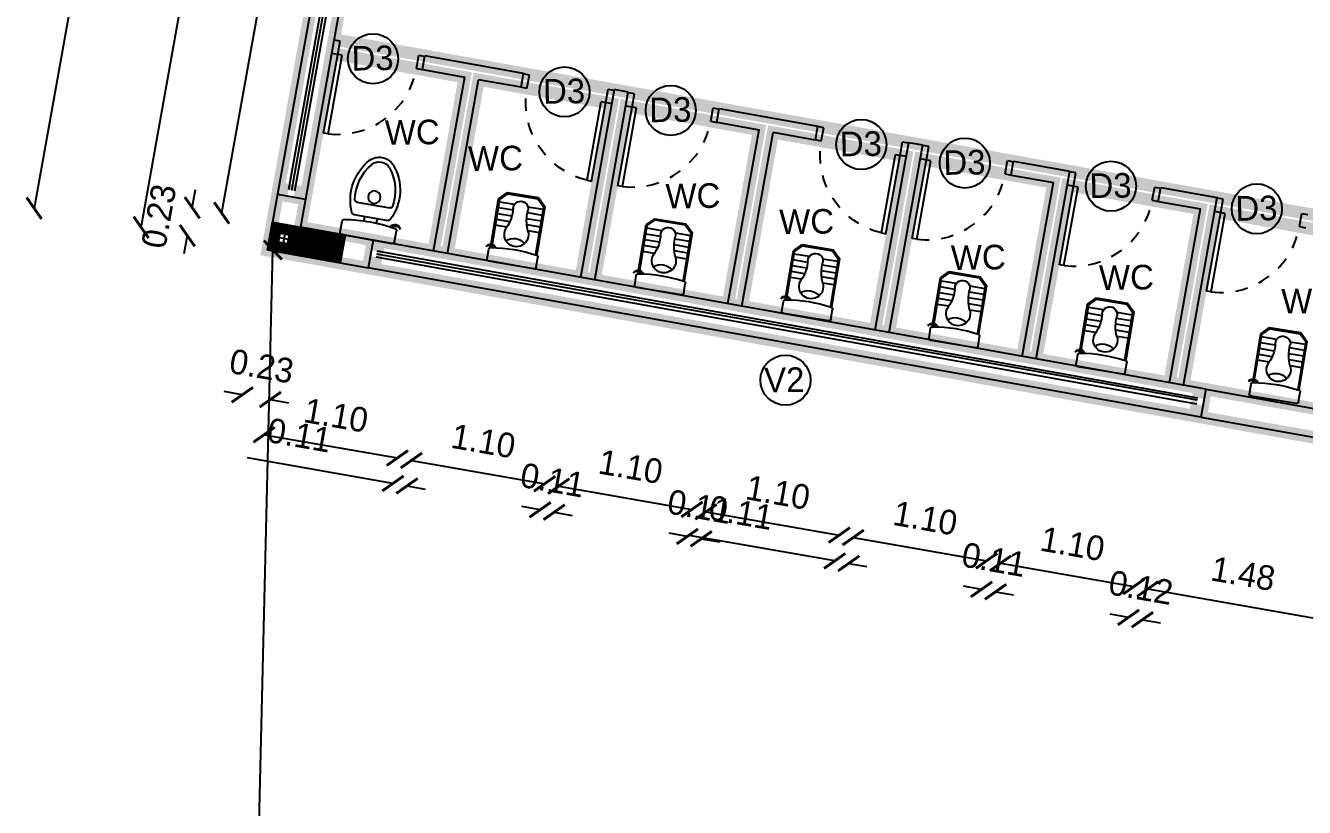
# Model space of a CAD drawing. Header units: metres. Extents: x 6101839 to 6102590, y -6659932 to -6659648.
# Drawn here: x 6102196.4 to 6102206.79, y -6659681.84 to -6659675.48 of the extents above; entities that cross this region are included whole.
import ezdxf

# ---------------------------------------------------------------- set-up
doc = ezdxf.new("R2010")
doc.units = ezdxf.units.M
doc.header["$LTSCALE"] = 500
doc.header["$MEASUREMENT"] = 0
doc.linetypes.add('DASHED2', pattern=[0.375, 0.25, -0.125])
doc.linetypes.add('HIDDEN', pattern=[0.375, 0.25, -0.125])
doc.layers.get('0').update_dxf_attribs({"linetype": 'CONTINUOUS'})
doc.layers.get('Defpoints').update_dxf_attribs({"linetype": 'CONTINUOUS'})
for name, color, linetype in [('above', 250, 'DASHED2'), ('Bldg', 44, 'CONTINUOUS'), ('BLK_1_FLR_1_BLT_UP_AREA', 26, 'CONTINUOUS'), ('BLK_1_FLR_1_SP_WC', 233, 'CONTINUOUS'), ('BLK_1_FLR_1_URINAL', 235, 'CONTINUOUS'), ('BLK_1_FLR_1_WATER_CLOSET', 213, 'CONTINUOUS'), ('BLK_1_LVL_1_BLDG_FOOT_PRINT', 1, 'CONTINUOUS'), ('COL', 2, 'CONTINUOUS'), ('DOORTEXT', 13, 'CONTINUOUS'), ('ED', 30, 'CONTINUOUS'), ('FURN', 156, 'CONTINUOUS'), ('FURN1', 252, 'CONTINUOUS'), ('FURNITURE', 252, 'CONTINUOUS'), ('HATCH', 15, 'CONTINUOUS'), ('norms', 4, 'CONTINUOUS'), ('TEXT', 4, 'CONTINUOUS'), ('TOILET', 8, 'CONTINUOUS'), ('W-SCH', 205, 'CONTINUOUS'), ('WALL TILE', 251, 'CONTINUOUS'), ('wall1', 125, 'CONTINUOUS'), ('WINDOWS', 252, 'CONTINUOUS')]:
    doc.layers.add(name, color=color, linetype=linetype)
doc.styles.add('RM', font='GOTHIC.TTF')
doc.styles.add('S2', font='GOTHIC.TTF')
doc.styles.add('USA TEXT', font='GOTHIC.TTF')
doc.dimstyles.new('1-100-ED', dxfattribs={"dimtxt": 0.2, "dimasz": 0.15, "dimexe": 0.18, "dimexo": 0.0625, "dimgap": 0.15, "dimtad": 1, "dimzin": 0, "dimdsep": 46, "dimtxsty": 'USA TEXT', "dimblk": 'ARCHTICK', "dimcen": 0.1, "dimse1": 1, "dimse2": 1, "dimclrd": 256, "dimclrt": 256, "dimadec": 0, "dimazin": 0, "dimtfac": 1, "dimtofl": 0, "dimtmove": 0, "dimatfit": 3, "dimldrblk": 'ARCHTICK', "dimfxl": 0.18, "dimtolj": 1, "dimtzin": 0, "dimarcsym": 0})

# ---------------------------------------------------------------- blocks, each defined once
blk = doc.blocks.new('PIO-DOOR 750')
at = {"layer": 'FURN1'}
for p, q in [((-110, -50), (-110, 0)), ((0, -50), (-110, -50)), ((0, -50), (0, 0)), ((-110, -700), (-110, -750)), ((0, -700), (-110, -700)), ((0, -663), (0, -750)), ((649, -663), (0, -663)), ((649, -700), (0, -700)), ((649, -663), (649, -700))]:
    blk.add_line(p, q, dxfattribs=at)
at = {"layer": 'FURN1', "linetype": 'HIDDEN', "ltscale": 0.5}
blk.add_arc((0, -700), 650, 3.3033, 90.0041, dxfattribs=at)
blk = doc.blocks.new('western closet')
at = {"layer": 'FURN1'}
for p, q in [((-223, 326), (-223, 239)), ((-204, 346), (207, 346)), ((226, 326), (226, 239)), ((-140, 167), (143, 167)), ((-50, 167), (-50, 205)), ((52, 167), (52, 205)), ((-132, 64), (139, 64))]:
    blk.add_line(p, q, dxfattribs=at)
blk.add_circle((0, 0), 51.1, dxfattribs=at)
for centre, radius, start, end in [((-204, 326), 19.2, 90, 180), ((207, 326), 19.2, 0, 90), ((-204, 239), 19.2, 180, 260.9535), ((1, 1530), 1326, 260.9535, 279.0465), ((209, 235), 46.9, 206.4939, 339.6192), ((219, 241), 40.7, 216.8012, 326.6625), ((207, 239), 19.2, 279.0465, 0), ((222, -14), 416, 155.874, 220.7704), ((-140, 148), 19.2, 90, 154.7899), ((-200, -23), 402, 319.2266, 26.511), ((143, 148), 19.2, 27.7076, 90), ((232, -10), 388, 171.2742, 220.0087), ((-132, 45), 19.2, 90, 170.7716), ((-210, -19), 374, 319.9991, 10.5384), ((139, 45), 19.2, 11.1661, 90), ((6, -195), 134, 222.6723, 317.3277), ((6, -195), 96.2, 222.6723, 317.3277)]:
    blk.add_arc(centre, radius, start, end, dxfattribs=at)
blk = doc.blocks.new('NEWCOL')
at = {"layer": 'HATCH'}
h = blk.add_hatch(dxfattribs=at)
h.set_pattern_fill('ANSI31', color=256, scale=3, angle=270, style=0)
h.set_pattern_definition([(315, (-629970.926, -258732.088), (6.73519209, 6.73519209), [])])
h.paths.add_polyline_path([(0, 115), (-115, 115), (-115, 0), (-37.5, 0), (-37.5, 37.5), (0, 37.5)])
h.paths.add_polyline_path([(115, 115), (0, 115), (0, 37.5), (37.5, 37.5), (37.5, 0), (115, 0)])
h.paths.add_polyline_path([(115, 0), (37.5, 0), (37.5, -37.5), (0, -37.5), (0, -485), (115, -485)])
h.paths.add_polyline_path([(0, -37.5), (-37.5, -37.5), (-37.5, 0), (-115, 0), (-115, -485), (0, -485)])
at = {"layer": 'COL'}
for p, q in [((0, -485), (0, 115)), ((-115, 0), (115, 0))]:
    blk.add_line(p, q, dxfattribs=at)
for points in [[(-115, -485), (115, -485), (115, 115), (-115, 115)], [(-37.5, -37.5), (37.5, -37.5), (37.5, 37.5), (-37.5, 37.5)]]:
    blk.add_lwpolyline(points, close=True, dxfattribs=at)
blk = doc.blocks.new('_ArchTick')
at = {"color": 0, "linetype": 'ByBlock', "const_width": 0.15}
blk.add_lwpolyline([(-0.5, -0.5), (0.5, 0.5)], dxfattribs=at)
blk = doc.blocks.new('*D917')
at = {"layer": 'Defpoints', "color": 0, "transparency": 16777216}
for p in [(6102199.925, -6659672.58), (6102197.994, -6659677.008), (6102199.096, -6659677.205)]:
    blk.add_point(p, dxfattribs=at)
at = {"layer": 'ED', "lineweight": -2, "transparency": 16777216}
blk.add_line((6102198.823, -6659672.383), (6102197.994, -6659677.008), dxfattribs=at)
at = {"layer": 'ED', "lineweight": -2, "transparency": 16777216, "xscale": 0.15, "yscale": 0.15, "zscale": 0.15}
for p, rotation in [((6102198.823, -6659672.383), 79.84496043941485), ((6102197.994, -6659677.008), 259.8449604394148)]:
    blk.add_blockref('_ArchTick', p, dxfattribs=dict(at, rotation=rotation))
at = {"layer": 'ED', "transparency": 16777216, "insert": (6102198.158, -6659674.651), "char_height": 0.2, "attachment_point": 5, "rotation": 79.845, "style": 'USA TEXT'}
blk.add_mtext('\\A1;4.70', dxfattribs=at)
blk = doc.blocks.new('*D918')
at = {"layer": 'Defpoints', "color": 0, "transparency": 16777216}
for p in [(6102197.715, -6659677.192), (6102199.096, -6659677.205), (6102199.056, -6659677.432)]:
    blk.add_point(p, dxfattribs=at)
at = {"layer": 'ED', "lineweight": -2, "transparency": 16777216}
for p, q in [((6102197.755, -6659676.965), (6102197.782, -6659676.818)), ((6102197.715, -6659677.192), (6102197.688, -6659677.339))]:
    blk.add_line(p, q, dxfattribs=at)
at = {"layer": 'ED', "lineweight": -2, "transparency": 16777216, "xscale": 0.15, "yscale": 0.15, "zscale": 0.15}
for p, rotation in [((6102197.755, -6659676.965), 259.8449604394148), ((6102197.715, -6659677.192), 79.84496043941483)]:
    blk.add_blockref('_ArchTick', p, dxfattribs=dict(at, rotation=rotation))
at = {"layer": 'ED', "transparency": 16777216, "insert": (6102197.484, -6659677.034), "char_height": 0.2, "attachment_point": 5, "rotation": 79.845, "style": 'USA TEXT'}
blk.add_mtext('\\A1;0.23', dxfattribs=at)
blk = doc.blocks.new('*D919')
at = {"layer": 'Defpoints', "color": 0, "transparency": 16777216}
for p in [(6102198.25, -6659672.047), (6102199.965, -6659672.354), (6102199.056, -6659677.432)]:
    blk.add_point(p, dxfattribs=at)
at = {"layer": 'ED', "lineweight": -2, "transparency": 16777216}
blk.add_line((6102197.34, -6659677.125), (6102198.25, -6659672.047), dxfattribs=at)
at = {"layer": 'ED', "lineweight": -2, "transparency": 16777216, "xscale": 0.15, "yscale": 0.15, "zscale": 0.15}
for p, rotation in [((6102198.25, -6659672.047), 79.84493554749908), ((6102197.34, -6659677.125), 259.8449355474991)]:
    blk.add_blockref('_ArchTick', p, dxfattribs=dict(at, rotation=rotation))
at = {"layer": 'ED', "transparency": 16777216, "insert": (6102197.544, -6659674.541), "char_height": 0.2, "attachment_point": 5, "rotation": 79.8449, "style": 'USA TEXT'}
blk.add_mtext('\\A1;5.16', dxfattribs=at)
blk = doc.blocks.new('*D921')
at = {"layer": 'Defpoints', "color": 0, "transparency": 16777216}
for p in [(6102203.533, -6659657.692), (6102196.47, -6659676.969), (6102199.968, -6659677.596)]:
    blk.add_point(p, dxfattribs=at)
at = {"layer": 'ED', "lineweight": -2, "transparency": 16777216}
blk.add_line((6102200.035, -6659657.066), (6102196.47, -6659676.969), dxfattribs=at)
at = {"layer": 'ED', "lineweight": -2, "transparency": 16777216, "xscale": 0.15, "yscale": 0.15, "zscale": 0.15}
for p, rotation in [((6102200.035, -6659657.066), 79.84726582525741), ((6102196.47, -6659676.969), 259.8472658252574)]:
    blk.add_blockref('_ArchTick', p, dxfattribs=dict(at, rotation=rotation))
at = {"layer": 'ED', "transparency": 16777216, "insert": (6102198.002, -6659666.972), "char_height": 0.2, "attachment_point": 5, "rotation": 79.8473, "style": 'USA TEXT'}
blk.add_mtext('\\A1;20.22', dxfattribs=at)
blk = doc.blocks.new('*D922')
at = {"layer": 'Defpoints', "color": 0, "transparency": 16777216}
for p in [(6102198.407, -6659677.082), (6102198.634, -6659677.122), (6102198.389, -6659678.525)]:
    blk.add_point(p, dxfattribs=at)
at = {"layer": 'ED', "lineweight": -2, "transparency": 16777216}
for p, q in [((6102198.162, -6659678.486), (6102198.015, -6659678.46)), ((6102198.389, -6659678.525), (6102198.536, -6659678.551))]:
    blk.add_line(p, q, dxfattribs=at)
at = {"layer": 'ED', "lineweight": -2, "transparency": 16777216, "xscale": 0.15, "yscale": 0.15, "zscale": 0.15}
for p, rotation in [((6102198.162, -6659678.486), 350.0945287628676), ((6102198.389, -6659678.525), 170.0945287628676)]:
    blk.add_blockref('_ArchTick', p, dxfattribs=dict(at, rotation=rotation))
at = {"layer": 'ED', "transparency": 16777216, "insert": (6102198.319, -6659678.254), "char_height": 0.2, "attachment_point": 5, "rotation": 350.0945, "style": 'USA TEXT'}
blk.add_mtext('\\A1;0.23', dxfattribs=at)
blk = doc.blocks.new('*D923')
at = {"layer": 'Defpoints', "color": 0, "transparency": 16777216}
for p in [(6102198.634, -6659677.122), (6102199.716, -6659677.317), (6102199.422, -6659679)]:
    blk.add_point(p, dxfattribs=at)
at = {"layer": 'ED', "lineweight": -2, "transparency": 16777216}
blk.add_line((6102198.339, -6659678.811), (6102199.422, -6659679), dxfattribs=at)
at = {"layer": 'ED', "lineweight": -2, "transparency": 16777216, "xscale": 0.15, "yscale": 0.15, "zscale": 0.15}
for p, rotation in [((6102198.339, -6659678.811), 170.0945493712898), ((6102199.422, -6659679), 350.0945493712898)]:
    blk.add_blockref('_ArchTick', p, dxfattribs=dict(at, rotation=rotation))
at = {"layer": 'ED', "transparency": 16777216, "insert": (6102198.924, -6659678.654), "char_height": 0.2, "attachment_point": 5, "rotation": 350.0945, "style": 'USA TEXT'}
blk.add_mtext('\\A1;1.10', dxfattribs=at)
blk = doc.blocks.new('*D924')
at = {"layer": 'Defpoints', "color": 0, "transparency": 16777216}
for p in [(6102199.716, -6659677.317), (6102199.83, -6659677.337), (6102199.5, -6659679.227)]:
    blk.add_point(p, dxfattribs=at)
at = {"layer": 'ED', "lineweight": -2, "transparency": 16777216}
for p, q in [((6102199.386, -6659679.207), (6102198.203, -6659679)), ((6102199.5, -6659679.227), (6102199.647, -6659679.253))]:
    blk.add_line(p, q, dxfattribs=at)
at = {"layer": 'ED', "lineweight": -2, "transparency": 16777216, "xscale": 0.15, "yscale": 0.15, "zscale": 0.15}
for p, rotation in [((6102199.386, -6659679.207), 350.0945493712898), ((6102199.5, -6659679.227), 170.0945493712898)]:
    blk.add_blockref('_ArchTick', p, dxfattribs=dict(at, rotation=rotation))
at = {"layer": 'ED', "transparency": 16777216, "insert": (6102198.625, -6659678.815), "char_height": 0.2, "attachment_point": 5, "rotation": 350.0945, "style": 'USA TEXT'}
blk.add_mtext('\\A1;0.11', dxfattribs=at)
blk = doc.blocks.new('*D925')
at = {"layer": 'Defpoints', "color": 0, "transparency": 16777216}
for p in [(6102199.83, -6659677.337), (6102200.912, -6659677.531), (6102200.619, -6659679.209)]:
    blk.add_point(p, dxfattribs=at)
at = {"layer": 'ED', "lineweight": -2, "transparency": 16777216}
blk.add_line((6102199.536, -6659679.02), (6102200.619, -6659679.209), dxfattribs=at)
at = {"layer": 'ED', "lineweight": -2, "transparency": 16777216, "xscale": 0.15, "yscale": 0.15, "zscale": 0.15}
for p, rotation in [((6102199.536, -6659679.02), 170.0945493712898), ((6102200.619, -6659679.209), 350.0945493712898)]:
    blk.add_blockref('_ArchTick', p, dxfattribs=dict(at, rotation=rotation))
at = {"layer": 'ED', "transparency": 16777216, "insert": (6102200.121, -6659678.863), "char_height": 0.2, "attachment_point": 5, "rotation": 350.0945, "style": 'USA TEXT'}
blk.add_mtext('\\A1;1.10', dxfattribs=at)
blk = doc.blocks.new('*D926')
at = {"layer": 'Defpoints', "color": 0, "transparency": 16777216}
for p in [(6102200.912, -6659677.531), (6102201.026, -6659677.551), (6102200.696, -6659679.441)]:
    blk.add_point(p, dxfattribs=at)
at = {"layer": 'ED', "lineweight": -2, "transparency": 16777216}
for p, q in [((6102200.582, -6659679.421), (6102200.434, -6659679.395)), ((6102200.696, -6659679.441), (6102200.843, -6659679.467))]:
    blk.add_line(p, q, dxfattribs=at)
at = {"layer": 'ED', "lineweight": -2, "transparency": 16777216, "xscale": 0.15, "yscale": 0.15, "zscale": 0.15}
for p, rotation in [((6102200.582, -6659679.421), 350.0945493712898), ((6102200.696, -6659679.441), 170.0945493712898)]:
    blk.add_blockref('_ArchTick', p, dxfattribs=dict(at, rotation=rotation))
at = {"layer": 'ED', "transparency": 16777216, "insert": (6102200.683, -6659679.18), "char_height": 0.2, "attachment_point": 5, "rotation": 350.0945, "style": 'USA TEXT'}
blk.add_mtext('\\A1;0.11', dxfattribs=at)
blk = doc.blocks.new('*D927')
at = {"layer": 'Defpoints', "color": 0, "transparency": 16777216}
for p in [(6102201.026, -6659677.551), (6102202.108, -6659677.745), (6102201.816, -6659679.418)]:
    blk.add_point(p, dxfattribs=at)
at = {"layer": 'ED', "lineweight": -2, "transparency": 16777216}
blk.add_line((6102200.733, -6659679.229), (6102201.816, -6659679.418), dxfattribs=at)
at = {"layer": 'ED', "lineweight": -2, "transparency": 16777216, "xscale": 0.15, "yscale": 0.15, "zscale": 0.15}
for p, rotation in [((6102200.733, -6659679.229), 170.0945493712898), ((6102201.816, -6659679.418), 350.0945493712898)]:
    blk.add_blockref('_ArchTick', p, dxfattribs=dict(at, rotation=rotation))
at = {"layer": 'ED', "transparency": 16777216, "insert": (6102201.318, -6659679.072), "char_height": 0.2, "attachment_point": 5, "rotation": 350.0945, "style": 'USA TEXT'}
blk.add_mtext('\\A1;1.10', dxfattribs=at)
blk = doc.blocks.new('*D928')
at = {"layer": 'Defpoints', "color": 0, "transparency": 16777216}
for p in [(6102202.108, -6659677.745), (6102202.221, -6659677.765), (6102201.891, -6659679.657)]:
    blk.add_point(p, dxfattribs=at)
at = {"layer": 'ED', "lineweight": -2, "transparency": 16777216}
for p, q in [((6102201.778, -6659679.638), (6102201.63, -6659679.612)), ((6102201.891, -6659679.657), (6102202.039, -6659679.683))]:
    blk.add_line(p, q, dxfattribs=at)
at = {"layer": 'ED', "lineweight": -2, "transparency": 16777216, "xscale": 0.15, "yscale": 0.15, "zscale": 0.15}
for p, rotation in [((6102201.778, -6659679.638), 350.0945493712898), ((6102201.891, -6659679.657), 170.0945493712898)]:
    blk.add_blockref('_ArchTick', p, dxfattribs=dict(at, rotation=rotation))
at = {"layer": 'ED', "transparency": 16777216, "insert": (6102201.878, -6659679.396), "char_height": 0.2, "attachment_point": 5, "rotation": 350.0945, "style": 'USA TEXT'}
blk.add_mtext('\\A1;0.11', dxfattribs=at)
blk = doc.blocks.new('*D929')
at = {"layer": 'Defpoints', "color": 0, "transparency": 16777216}
for p in [(6102202.221, -6659677.765), (6102203.304, -6659677.959), (6102203.013, -6659679.627)]:
    blk.add_point(p, dxfattribs=at)
at = {"layer": 'ED', "lineweight": -2, "transparency": 16777216}
blk.add_line((6102201.929, -6659679.438), (6102203.013, -6659679.627), dxfattribs=at)
at = {"layer": 'ED', "lineweight": -2, "transparency": 16777216, "xscale": 0.15, "yscale": 0.15, "zscale": 0.15}
for p, rotation in [((6102201.929, -6659679.438), 170.0945493712898), ((6102203.013, -6659679.627), 350.0945493712898)]:
    blk.add_blockref('_ArchTick', p, dxfattribs=dict(at, rotation=rotation))
at = {"layer": 'ED', "transparency": 16777216, "insert": (6102202.515, -6659679.281), "char_height": 0.2, "attachment_point": 5, "rotation": 350.0945, "style": 'USA TEXT'}
blk.add_mtext('\\A1;1.10', dxfattribs=at)
blk = doc.blocks.new('*D930')
at = {"layer": 'Defpoints', "color": 0, "transparency": 16777216}
for p in [(6102203.304, -6659677.959), (6102203.417, -6659677.979), (6102203.09, -6659679.857)]:
    blk.add_point(p, dxfattribs=at)
at = {"layer": 'ED', "lineweight": -2, "transparency": 16777216}
for p, q in [((6102202.976, -6659679.837), (6102201.793, -6659679.63)), ((6102203.09, -6659679.857), (6102203.237, -6659679.882))]:
    blk.add_line(p, q, dxfattribs=at)
at = {"layer": 'ED', "lineweight": -2, "transparency": 16777216, "xscale": 0.15, "yscale": 0.15, "zscale": 0.15}
for p, rotation in [((6102202.976, -6659679.837), 350.0945493712898), ((6102203.09, -6659679.857), 170.0945493712898)]:
    blk.add_blockref('_ArchTick', p, dxfattribs=dict(at, rotation=rotation))
at = {"layer": 'ED', "transparency": 16777216, "insert": (6102202.215, -6659679.445), "char_height": 0.2, "attachment_point": 5, "rotation": 350.0945, "style": 'USA TEXT'}
blk.add_mtext('\\A1;0.11', dxfattribs=at)
blk = doc.blocks.new('*D931')
at = {"layer": 'Defpoints', "color": 0, "transparency": 16777216}
for p in [(6102203.417, -6659677.979), (6102204.5, -6659678.173), (6102204.21, -6659679.836)]:
    blk.add_point(p, dxfattribs=at)
at = {"layer": 'ED', "lineweight": -2, "transparency": 16777216}
blk.add_line((6102203.126, -6659679.647), (6102204.21, -6659679.836), dxfattribs=at)
at = {"layer": 'ED', "lineweight": -2, "transparency": 16777216, "xscale": 0.15, "yscale": 0.15, "zscale": 0.15}
for p, rotation in [((6102203.126, -6659679.647), 170.0945493712898), ((6102204.21, -6659679.836), 350.0945493712898)]:
    blk.add_blockref('_ArchTick', p, dxfattribs=dict(at, rotation=rotation))
at = {"layer": 'ED', "transparency": 16777216, "insert": (6102203.712, -6659679.49), "char_height": 0.2, "attachment_point": 5, "rotation": 350.0945, "style": 'USA TEXT'}
blk.add_mtext('\\A1;1.10', dxfattribs=at)
blk = doc.blocks.new('*D932')
at = {"layer": 'Defpoints', "color": 0, "transparency": 16777216}
for p in [(6102204.5, -6659678.173), (6102204.613, -6659678.194), (6102204.283, -6659680.088)]:
    blk.add_point(p, dxfattribs=at)
at = {"layer": 'ED', "lineweight": -2, "transparency": 16777216}
for p, q in [((6102204.169, -6659680.068), (6102204.022, -6659680.042)), ((6102204.283, -6659680.088), (6102204.43, -6659680.113))]:
    blk.add_line(p, q, dxfattribs=at)
at = {"layer": 'ED', "lineweight": -2, "transparency": 16777216, "xscale": 0.15, "yscale": 0.15, "zscale": 0.15}
for p, rotation in [((6102204.169, -6659680.068), 350.0945493712898), ((6102204.283, -6659680.088), 170.0945493712898)]:
    blk.add_blockref('_ArchTick', p, dxfattribs=dict(at, rotation=rotation))
at = {"layer": 'ED', "transparency": 16777216, "insert": (6102204.27, -6659679.827), "char_height": 0.2, "attachment_point": 5, "rotation": 350.0945, "style": 'USA TEXT'}
blk.add_mtext('\\A1;0.11', dxfattribs=at)
blk = doc.blocks.new('*D933')
at = {"layer": 'Defpoints', "color": 0, "transparency": 16777216}
for p in [(6102204.613, -6659678.194), (6102205.696, -6659678.388), (6102205.407, -6659680.045)]:
    blk.add_point(p, dxfattribs=at)
at = {"layer": 'ED', "lineweight": -2, "transparency": 16777216}
blk.add_line((6102204.323, -6659679.856), (6102205.407, -6659680.045), dxfattribs=at)
at = {"layer": 'ED', "lineweight": -2, "transparency": 16777216, "xscale": 0.15, "yscale": 0.15, "zscale": 0.15}
for p, rotation in [((6102204.323, -6659679.856), 170.0945493712898), ((6102205.407, -6659680.045), 350.0945493712898)]:
    blk.add_blockref('_ArchTick', p, dxfattribs=dict(at, rotation=rotation))
at = {"layer": 'ED', "transparency": 16777216, "insert": (6102204.909, -6659679.699), "char_height": 0.2, "attachment_point": 5, "rotation": 350.0945, "style": 'USA TEXT'}
blk.add_mtext('\\A1;1.10', dxfattribs=at)
blk = doc.blocks.new('*D934')
at = {"layer": 'Defpoints', "color": 0, "transparency": 16777216}
for p in [(6102205.696, -6659678.388), (6102205.813, -6659678.39), (6102205.476, -6659680.315)]:
    blk.add_point(p, dxfattribs=at)
at = {"layer": 'ED', "lineweight": -2, "transparency": 16777216}
for p, q in [((6102205.363, -6659680.296), (6102205.215, -6659680.27)), ((6102205.476, -6659680.315), (6102205.624, -6659680.341))]:
    blk.add_line(p, q, dxfattribs=at)
at = {"layer": 'ED', "lineweight": -2, "transparency": 16777216, "xscale": 0.15, "yscale": 0.15, "zscale": 0.15}
for p, rotation in [((6102205.363, -6659680.296), 350.0945493712898), ((6102205.476, -6659680.315), 170.0945493712898)]:
    blk.add_blockref('_ArchTick', p, dxfattribs=dict(at, rotation=rotation))
at = {"layer": 'ED', "transparency": 16777216, "insert": (6102205.464, -6659680.054), "char_height": 0.2, "attachment_point": 5, "rotation": 350.0945, "style": 'USA TEXT'}
blk.add_mtext('\\A1;0.12', dxfattribs=at)
blk = doc.blocks.new('*D935')
at = {"layer": 'Defpoints', "color": 0, "transparency": 16777216}
for p in [(6102205.813, -6659678.39), (6102207.271, -6659678.67), (6102206.983, -6659680.32)]:
    blk.add_point(p, dxfattribs=at)
at = {"layer": 'ED', "lineweight": -2, "transparency": 16777216}
blk.add_line((6102205.52, -6659680.065), (6102206.983, -6659680.32), dxfattribs=at)
at = {"layer": 'ED', "lineweight": -2, "transparency": 16777216, "xscale": 0.15, "yscale": 0.15, "zscale": 0.15}
for p, rotation in [((6102205.52, -6659680.065), 170.0945493712898), ((6102206.983, -6659680.32), 350.0945493712898)]:
    blk.add_blockref('_ArchTick', p, dxfattribs=dict(at, rotation=rotation))
at = {"layer": 'ED', "transparency": 16777216, "insert": (6102206.295, -6659679.941), "char_height": 0.2, "attachment_point": 5, "rotation": 350.0945, "style": 'USA TEXT'}
blk.add_mtext('\\A1;1.48', dxfattribs=at)
blk = doc.blocks.new('WC')
at = {"layer": 'FURN'}
for p, q in [((-202, 17), (-202, 96)), ((-185, 0), (185, 0)), ((202, 17), (202, 96))]:
    blk.add_line(p, q, dxfattribs=at)
for centre, major_axis, start_param, end_param in [((-185, 96), (17.2, 1.6), 1.633768, 3.046673), ((0, -1066), (1193, 0), 1.412905, 1.728687), ((187, 99), (42.2, 0.3), 0.348549, 2.672025), ((196, 94), (36.7, -0.3), 0.590762, 2.508204), ((185, 96), (17.2, -1.6), 0.09492, 1.507825), ((-185, 17), (17.1, 2.3), 3.009476, 4.580273), ((185, 17), (17.1, -2.3), -1.43868, 0.132116)]:
    blk.add_ellipse(centre, major_axis=major_axis, ratio=1, start_param=start_param, end_param=end_param, dxfattribs=at)
at = {"layer": 'TOILET'}
for p, q in [((-128, 576), (-190, 514)), ((-124, 566), (-180, 510)), ((128, 576), (-128, 576)), ((124, 566), (-124, 566)), ((180, 510), (124, 566)), ((190, 514), (128, 576)), ((-190, 514), (-190, 115)), ((-180, 510), (-180, 119)), ((-55, 489), (-180, 489)), ((-59, 441), (-180, 441)), ((55, 489), (180, 489)), ((59, 441), (180, 441)), ((180, 141), (180, 510)), ((190, 141), (190, 514)), ((-60, 393), (-180, 393)), ((-69, 345), (-180, 345)), ((60, 393), (180, 393)), ((69, 345), (180, 345)), ((-86, 297), (-180, 297)), ((86, 297), (180, 297)), ((-190, 115), (-188, 113)), ((-180, 119), (-176, 114)), ((176, 114), (180, 119)), ((180, 119), (180, 127)), ((188, 113), (190, 115)), ((190, 115), (190, 130))]:
    blk.add_line(p, q, dxfattribs=at)
for centre, radius, start, end in [((0, 463), 61.1, 352.8627, 180.2214), ((-392, 429), 333, 335.8715, 5.7927), ((347, 420), 288, 173.0841, 206.1539), ((0, 250), 98.1, 153.8461, 26.1539)]:
    blk.add_arc(centre, radius, start, end, dxfattribs=at)
at = {"layer": 'WALL TILE', "ltscale": 0.5}
blk.add_arc((0, 98), 119, 49.7236, 130.2764, dxfattribs=at)
blk = doc.blocks.new('*D1034')
at = {"layer": 'Defpoints', "color": 0, "transparency": 16777216}
for p in [(6102198.411, -6659677.309), (6102198.412, -6659677.309), (6102198.12, -6659689.317)]:
    blk.add_point(p, dxfattribs=at)
at = {"layer": 'ED', "lineweight": -2, "transparency": 16777216}
blk.add_line((6102198.119, -6659689.317), (6102198.411, -6659677.309), dxfattribs=at)
at = {"layer": 'ED', "lineweight": -2, "transparency": 16777216, "xscale": 0.15, "yscale": 0.15, "zscale": 0.15}
for p, rotation in [((6102198.411, -6659677.309), 88.60655892971508), ((6102198.119, -6659689.317), 268.6065589297151)]:
    blk.add_blockref('_ArchTick', p, dxfattribs=dict(at, rotation=rotation))
at = {"layer": 'ED', "transparency": 16777216, "insert": (6102198.01, -6659683.307), "char_height": 0.2, "attachment_point": 5, "rotation": 88.6066, "style": 'USA TEXT'}
blk.add_mtext('\\A1;12.01', dxfattribs=at)

msp = doc.modelspace()

# ---------------------------------------------------------------- linework, layer by layer
at = {"layer": 'Bldg', "linetype": 'ByBlock'}
for p, q in [((6102199.62484, -6659675.84234), (6102199.64512, -6659675.72914)), ((6102200.44735, -6659675.87284), (6102199.64512, -6659675.72914)), ((6102199.62484, -6659675.84234), (6102199.96936, -6659675.90405)), ((6102199.71635, -6659677.31657), (6102199.96936, -6659675.90405)), ((6102199.82955, -6659677.33685), (6102200.08255, -6659675.92433)), ((6102200.42707, -6659675.98604), (6102200.08255, -6659675.92433)), ((6102200.42707, -6659675.98604), (6102200.44735, -6659675.87284)), ((6102200.91231, -6659677.53079), (6102201.1856, -6659676.00507)), ((6102201.02551, -6659677.55107), (6102201.2988, -6659676.02535)), ((6102201.2988, -6659676.02535), (6102201.1856, -6659676.00507)), ((6102202.01677, -6659676.27078), (6102202.03705, -6659676.15758)), ((6102202.03705, -6659676.15758), (6102202.83928, -6659676.30128)), ((6102202.01677, -6659676.27078), (6102202.36129, -6659676.33249)), ((6102202.10828, -6659677.74501), (6102202.36129, -6659676.33249)), ((6102202.819, -6659676.41448), (6102202.83928, -6659676.30128)), ((6102202.22148, -6659677.76529), (6102202.47449, -6659676.35277)), ((6102202.819, -6659676.41448), (6102202.47449, -6659676.35277)), ((6102203.30425, -6659677.95923), (6102203.57753, -6659676.43351)), ((6102203.57753, -6659676.43351), (6102203.69073, -6659676.45379)), ((6102203.41744, -6659677.97951), (6102203.69073, -6659676.45379)), ((6102204.4087, -6659676.69922), (6102204.42898, -6659676.58602)), ((6102204.42898, -6659676.58602), (6102204.8867, -6659676.66801)), ((6102204.4087, -6659676.69922), (6102204.75322, -6659676.76093)), ((6102204.61341, -6659678.19373), (6102204.8867, -6659676.66801)), ((6102204.50021, -6659678.17345), (6102204.75322, -6659676.76093)), ((6102205.60467, -6659676.91346), (6102205.62494, -6659676.80027)), ((6102205.62494, -6659676.80027), (6102206.08266, -6659676.88225)), ((6102205.60467, -6659676.91346), (6102205.94918, -6659676.97517)), ((6102205.80937, -6659678.40797), (6102206.08266, -6659676.88225)), ((6102205.69617, -6659678.38769), (6102205.94918, -6659676.97517))]:
    msp.add_line(p, q, dxfattribs=at)
at = {"layer": 'BLK_1_FLR_1_BLT_UP_AREA', "color": 26, "linetype": 'Continuous', "const_width": 0.1}
msp.add_lwpolyline([(6102229.53534, -6659682.89137), (6102209.62227, -6659679.32457), (6102210.44075, -6659674.75541), (6102208.27547, -6659674.36771), (6102208.27536, -6659674.36769), (6102207.45696, -6659678.93672), (6102198.36664, -6659677.30847), (6102199.2762, -6659672.23051), (6102201.44173, -6659672.6184), (6102201.86862, -6659670.23511), (6102200.39212, -6659669.97064), (6102201.1257, -6659665.87583), (6102202.60212, -6659666.14005), (6102203.02898, -6659663.75698), (6102201.55248, -6659663.49251), (6102202.62073, -6659657.52859)], dxfattribs=at)
at = {"layer": 'BLK_1_FLR_1_SP_WC', "linetype": 'Continuous', "const_width": 0.1}
msp.add_lwpolyline([(6102198.63381, -6659677.12267), (6102199.71635, -6659677.31657), (6102199.96935, -6659675.90405), (6102198.88674, -6659675.71019)], close=True, dxfattribs=at)
at = {"layer": 'BLK_1_FLR_1_URINAL', "ltscale": 400, "const_width": 0.1}
msp.add_lwpolyline([(6102199.46204, -6659672.49746), (6102208.09956, -6659674.04461), (6102207.54439, -6659677.14408), (6102198.90687, -6659675.59693)], close=True, dxfattribs=at)
at = {"layer": 'BLK_1_FLR_1_WATER_CLOSET', "const_width": 0.1}
for points in [[(6102199.82954, -6659677.33685), (6102200.91231, -6659677.53079), (6102201.16532, -6659676.11827), (6102200.08255, -6659675.92433)], [(6102201.02551, -6659677.55107), (6102202.10828, -6659677.74501), (6102202.36129, -6659676.33249), (6102201.27852, -6659676.13855)], [(6102202.22148, -6659677.76529), (6102203.30424, -6659677.95923), (6102203.55725, -6659676.54671), (6102202.47448, -6659676.35277)], [(6102203.41744, -6659677.97951), (6102204.50021, -6659678.17345), (6102204.75322, -6659676.76093), (6102203.67045, -6659676.56699)], [(6102204.61341, -6659678.19373), (6102205.69617, -6659678.38767), (6102205.94918, -6659676.97515), (6102204.86642, -6659676.78121)], [(6102205.80937, -6659678.40795), (6102207.27111, -6659678.66977), (6102207.52412, -6659677.25725), (6102206.06238, -6659676.99543)]]:
    msp.add_lwpolyline(points, close=True, dxfattribs=at)
at = {"layer": 'BLK_1_LVL_1_BLDG_FOOT_PRINT', "ltscale": 400, "const_width": 0.1}
msp.add_lwpolyline([(6102229.53534, -6659682.89327), (6102209.62227, -6659679.32646), (6102210.44075, -6659674.7573), (6102208.27547, -6659674.36961), (6102208.27536, -6659674.36958), (6102207.45696, -6659678.93861), (6102198.36664, -6659677.31037), (6102199.2762, -6659672.23241), (6102201.44173, -6659672.62029), (6102201.86862, -6659670.237), (6102200.39212, -6659669.97253), (6102201.1257, -6659665.87772), (6102202.60212, -6659666.14194), (6102203.02898, -6659663.75888), (6102201.55248, -6659663.49441), (6102202.62073, -6659657.53048), (6102211.02201, -6659659.03531), (6102210.04756, -6659664.4776), (6102212.21256, -6659664.86643), (6102213.18731, -6659659.42322), (6102233.10056, -6659662.99)], dxfattribs=at)
at = {"layer": 'FURN1', "const_width": 0.1}
for points in [[(6102198.57766, -6659676.87883), (6102198.58647, -6659676.82964), (6102198.53728, -6659676.82086), (6102198.5285, -6659676.87006)], [(6102199.20101, -6659677.35831), (6102199.25021, -6659677.36712), (6102199.25898, -6659677.31792), (6102199.20978, -6659677.30915)], [(6102205.96822, -6659678.57044), (6102205.91899, -6659678.56162), (6102205.92779, -6659678.51246), (6102205.97703, -6659678.52125)]]:
    msp.add_lwpolyline(points, close=True, dxfattribs=at)
at = {"layer": 'FURNITURE', "linetype": 'ByBlock', "ltscale": 0.2}
for p, q in [((6102199.26698, -6659672.74696), (6102198.53727, -6659676.82086)), ((6102199.31619, -6659672.75574), (6102198.58647, -6659676.82965)), ((6102205.91902, -6659678.56163), (6102199.2502, -6659677.36712)), ((6102205.9278, -6659678.51243), (6102199.25898, -6659677.31792))]:
    msp.add_line(p, q, dxfattribs=at)
at = {"layer": 'FURNITURE', "color": 4, "linetype": 'ByBlock', "ltscale": 0.2}
for p, q in [((6102199.28512, -6659672.7502), (6102198.56187, -6659676.82526)), ((6102205.92457, -6659678.53056), (6102199.25459, -6659677.34252))]:
    msp.add_line(p, q, dxfattribs=at)
at = {"layer": 'norms', "const_width": 0.1}
msp.add_lwpolyline([(6102198.6338, -6659677.12267), (6102207.2711, -6659678.66977), (6102208.09956, -6659674.04461), (6102207.73536, -6659673.97937), (6102207.77592, -6659673.75298), (6102206.67837, -6659673.55642), (6102206.63782, -6659673.78278), (6102199.46203, -6659672.49746)], close=True, dxfattribs=at)
at = {"layer": 'W-SCH'}
for centre in [(6102199.22385, -6659675.75402), (6102200.77984, -6659676.0234), (6102201.64357, -6659676.17412), (6102203.19167, -6659676.45112), (6102204.03341, -6659676.60215), (6102205.2207, -6659676.79027), (6102206.40644, -6659676.97442), (6102202.57549, -6659678.36751)]:
    msp.add_circle(centre, 0.20375, dxfattribs=at)
at = {"layer": 'wall1', "linetype": 'ByBlock'}
for p, q in [((6102198.44774, -6659676.85565), (6102198.36664, -6659677.30847)), ((6102198.44774, -6659676.85565), (6102198.67414, -6659676.89621)), ((6102198.67414, -6659676.89621), (6102198.63359, -6659677.12263)), ((6102199.22419, -6659677.22841), (6102198.63359, -6659677.12263)), ((6102199.22419, -6659677.22839), (6102199.18364, -6659677.45479)), ((6102198.36664, -6659677.30847), (6102199.18363, -6659677.45481)), ((6102205.99148, -6659678.44054), (6102205.95093, -6659678.66694)), ((6102205.99148, -6659678.44054), (6102207.27112, -6659678.66975)), ((6102205.95093, -6659678.66694), (6102207.45696, -6659678.93672))]:
    msp.add_line(p, q, dxfattribs=at)
at = {"layer": 'WINDOWS', "linetype": 'ByBlock'}
for p, q in [((6102199.1951, -6659672.68328), (6102198.44774, -6659676.85565)), ((6102199.42149, -6659672.72383), (6102198.67414, -6659676.89621)), ((6102205.99148, -6659678.44054), (6102199.22419, -6659677.22839)), ((6102205.95093, -6659678.66694), (6102199.18364, -6659677.45479))]:
    msp.add_line(p, q, dxfattribs=at)

# ---------------------------------------------------------------- block references
at = {"layer": 'above', "linetype": 'ByBlock', "xscale": -0.001, "yscale": 0.001, "zscale": 0.001, "rotation": 169.8465206994616}
msp.add_blockref('western closet', (6102199.2347, -6659676.87924), dxfattribs=at)
at = {"layer": 'COL', "xscale": -0.001, "yscale": 0.001, "zscale": 0.001, "rotation": 79.84493551747188}
msp.add_blockref('NEWCOL', (6102198.50011, -6659677.21555), dxfattribs=at)
at = {"layer": 'ED', "xscale": -0.001, "yscale": 0.001, "zscale": 0.001, "rotation": 350.6168337683568}
for p in [(6102200.34844, -6659677.43059), (6102201.54705, -6659677.64334), (6102202.74366, -6659677.85397), (6102203.93865, -6659678.07366), (6102205.13461, -6659678.28788), (6102206.54255, -6659678.52784)]:
    msp.add_blockref('WC', p, dxfattribs=at)
at = {"layer": 'FURN1', "yscale": 0.001, "zscale": 0.001}
for p, xscale, rotation in [((6102199.62607, -6659675.84258), 0.001, 259.8433503881959), ((6102200.42584, -6659675.98584), -0.001, 79.84652069865034), ((6102202.018, -6659676.27102), 0.001, 259.8433503881959), ((6102202.81777, -6659676.41428), -0.001, 79.84652069865034), ((6102204.40993, -6659676.69946), 0.001, 259.8433503881959), ((6102205.60589, -6659676.91371), 0.001, 259.8433503881959), ((6102206.80186, -6659677.12793), 0.001, 259.8433503881959)]:
    msp.add_blockref('PIO-DOOR 750', p, dxfattribs=dict(at, xscale=xscale, rotation=rotation))

# ---------------------------------------------------------------- texts
at = {"layer": 'DOORTEXT', "color": 3, "style": 'RM'}
for s, p in [('D3', (6102199.05089, -6659675.8504)), ('D3', (6102200.60688, -6659676.11978)), ('D3', (6102201.47061, -6659676.2705)), ('D3', (6102203.01871, -6659676.54749)), ('D3', (6102203.86045, -6659676.69853)), ('D3', (6102205.04775, -6659676.88665)), ('D3', (6102206.23349, -6659677.07079)), ('V2', (6102202.40391, -6659678.46652))]:
    msp.add_text(s, height=0.2, rotation=0.815488, dxfattribs=at).set_placement(p)
at = {"layer": 'TEXT', "color": 7, "style": 'S2'}
for p in [(6102199.32164, -6659676.45426), (6102199.99807, -6659676.66629), (6102201.60227, -6659676.97148), (6102202.52649, -6659677.18078), (6102203.92119, -6659677.47178), (6102205.12511, -6659677.63479), (6102206.60667, -6659677.82593)]:
    msp.add_text('WC', height=0.2, rotation=0.815488, dxfattribs=at).set_placement(p)

# ---------------------------------------------------------------- dimensions: what is measured, and where the dimension line sits
at = {"layer": 'ED'}
for p1, p2, distance, picture, middle in [((6102203.5327, -6659657.69194), (6102199.9684, -6659677.59569), -3.55354, '*D921', (6102198.00161, -6659666.97247)), ((6102199.05561, -6659677.43223), (6102199.96523, -6659672.35393), 1.74272, '*D919', (6102197.54397, -6659674.54085)), ((6102198.11957, -6659689.31739), (6102198.41167, -6659677.30903), 0.00023, '*D1034', (6102198.01044, -6659683.307))]:
    dim = msp.add_aligned_dim(p1=p1, p2=p2, distance=distance, dimstyle='1-100-ED', dxfattribs=at)
    dim.commit()
    dim.dimension.update_dxf_attribs({"geometry": picture, "text_midpoint": middle})
for base, p1, p2, angle, picture, middle in [((6102197.99441, -6659677.00814), (6102199.92468, -6659672.58033), (6102199.09622, -6659677.2055), 259.84496, '*D917', (6102198.15761, -6659674.65059)), ((6102199.42241, -6659678.99981), (6102198.63376, -6659677.12164), (6102199.71635, -6659677.31655), 170.094549, '*D923', (6102198.92449, -6659678.65397)), ((6102200.61929, -6659679.20881), (6102199.82955, -6659677.33685), (6102200.91231, -6659677.53079), 170.094549, '*D925', (6102200.12136, -6659678.86297)), ((6102201.81616, -6659679.41782), (6102201.02551, -6659677.55107), (6102202.10828, -6659677.74499), 170.094549, '*D927', (6102201.31824, -6659679.07198)), ((6102203.01304, -6659679.62682), (6102202.22148, -6659677.76529), (6102203.30425, -6659677.95923), 170.094549, '*D929', (6102202.51512, -6659679.28098)), ((6102204.20992, -6659679.83583), (6102203.41745, -6659677.97948), (6102204.50021, -6659678.17345), 170.094549, '*D931', (6102203.71199, -6659679.48999)), ((6102205.40679, -6659680.04484), (6102204.61341, -6659678.19373), (6102205.69618, -6659678.38765), 170.094549, '*D933', (6102204.90887, -6659679.699)), ((6102206.98272, -6659680.32004), (6102205.81263, -6659678.3898), (6102207.27091, -6659678.66973), 170.094549, '*D935', (6102206.29531, -6659679.94111))]:
    dim = msp.add_linear_dim(base=base, p1=p1, p2=p2, angle=angle, dimstyle='1-100-ED', dxfattribs=at)
    dim.commit()
    dim.dimension.update_dxf_attribs({"geometry": picture, "text_midpoint": middle})
for base, p1, p2, angle, picture, middle, dimtype in [((6102197.71485, -6659677.19172), (6102199.09622, -6659677.2055), (6102199.05567, -6659677.43189), 259.84496, '*D918', (6102197.73512, -6659677.07853), 160), ((6102198.38867, -6659678.52518), (6102198.40739, -6659677.08211), (6102198.63376, -6659677.12164), 350.094529, '*D922', (6102198.27548, -6659678.50542), 161), ((6102199.499516, -6659679.226774), (6102199.716352, -6659677.316546), (6102199.829546, -6659677.336846), 170.094549, '*D924', (6102198.581436, -6659679.066453), 160), ((6102200.695521, -6659679.440767), (6102200.912314, -6659677.53079), (6102201.025512, -6659677.551066), 170.094549, '*D926', (6102200.638879, -6659679.430876), 160), ((6102201.891072, -6659679.657363), (6102202.108284, -6659677.744986), (6102202.221478, -6659677.765286), 170.094549, '*D928', (6102201.83443, -6659679.647472), 160), ((6102203.08965, -6659679.8566), (6102203.30425, -6659677.95923), (6102203.41745, -6659677.97948), 170.094549, '*D930', (6102202.17158, -6659679.69628), 160), ((6102204.282681, -6659680.087657), (6102204.500212, -6659678.17345), (6102204.61341, -6659678.193726), 170.094549, '*D932', (6102204.226038, -6659680.077766), 160), ((6102205.47637, -6659680.31537), (6102205.69618, -6659678.38765), (6102205.81263, -6659678.3898), 170.094549, '*D934', (6102205.41969, -6659680.30547), 160)]:
    dim = msp.add_linear_dim(base=base, p1=p1, p2=p2, angle=angle, dimstyle='1-100-ED', dxfattribs=at)
    dim.commit()
    dim.dimension.update_dxf_attribs({"geometry": picture, "text_midpoint": middle, "dimtype": dimtype})

doc.saveas('drawing.dxf')
